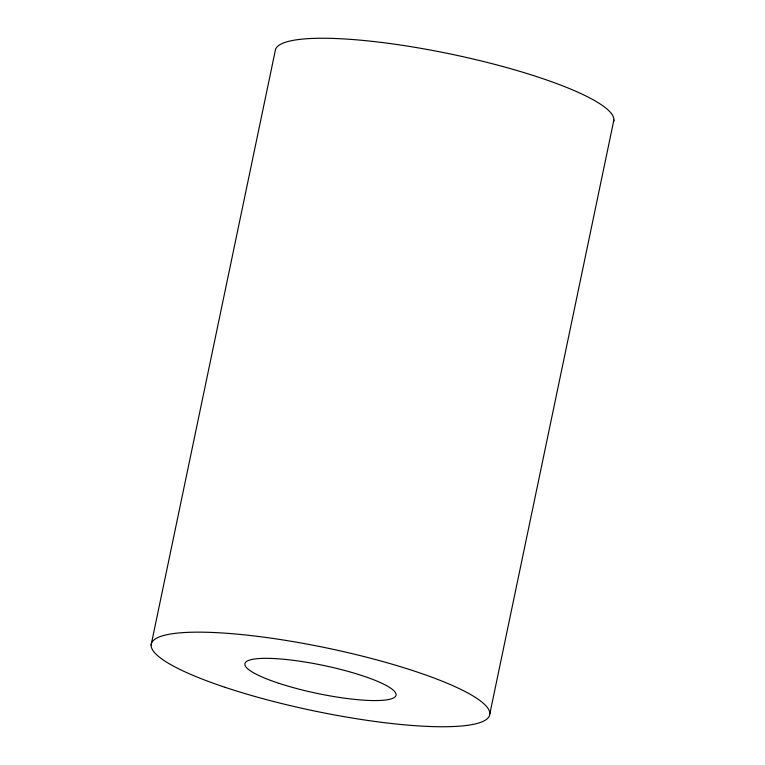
<?xml version="1.0" encoding="UTF-8"?>
<svg xmlns="http://www.w3.org/2000/svg" width="765" height="765" viewBox="0 0 765 765"><rect width="100%" height="100%" fill="white"/><g stroke="black" fill="none" stroke-linecap="round" stroke-linejoin="round"><path stroke-width="1.15" d="M151.116 644.981L275.18 51.083A172.89 32.101 11.8 0 1 451.723 54.258A172.89 32.101 11.8 0 1 613.434 121.989M489.82 713.917L613.884 120.019M225.187 687.352A172.89 32.101 11.8 0 0 489.361 715.887A172.89 32.101 11.8 0 0 246.837 635.113A172.89 32.101 11.8 0 0 225.187 687.352M279.149 683.384A77.179 14.334 11.8 0 0 395.964 695.452A77.179 14.334 11.8 0 0 286.282 659.516A77.179 14.334 11.8 0 0 279.149 683.384"/></g></svg>
